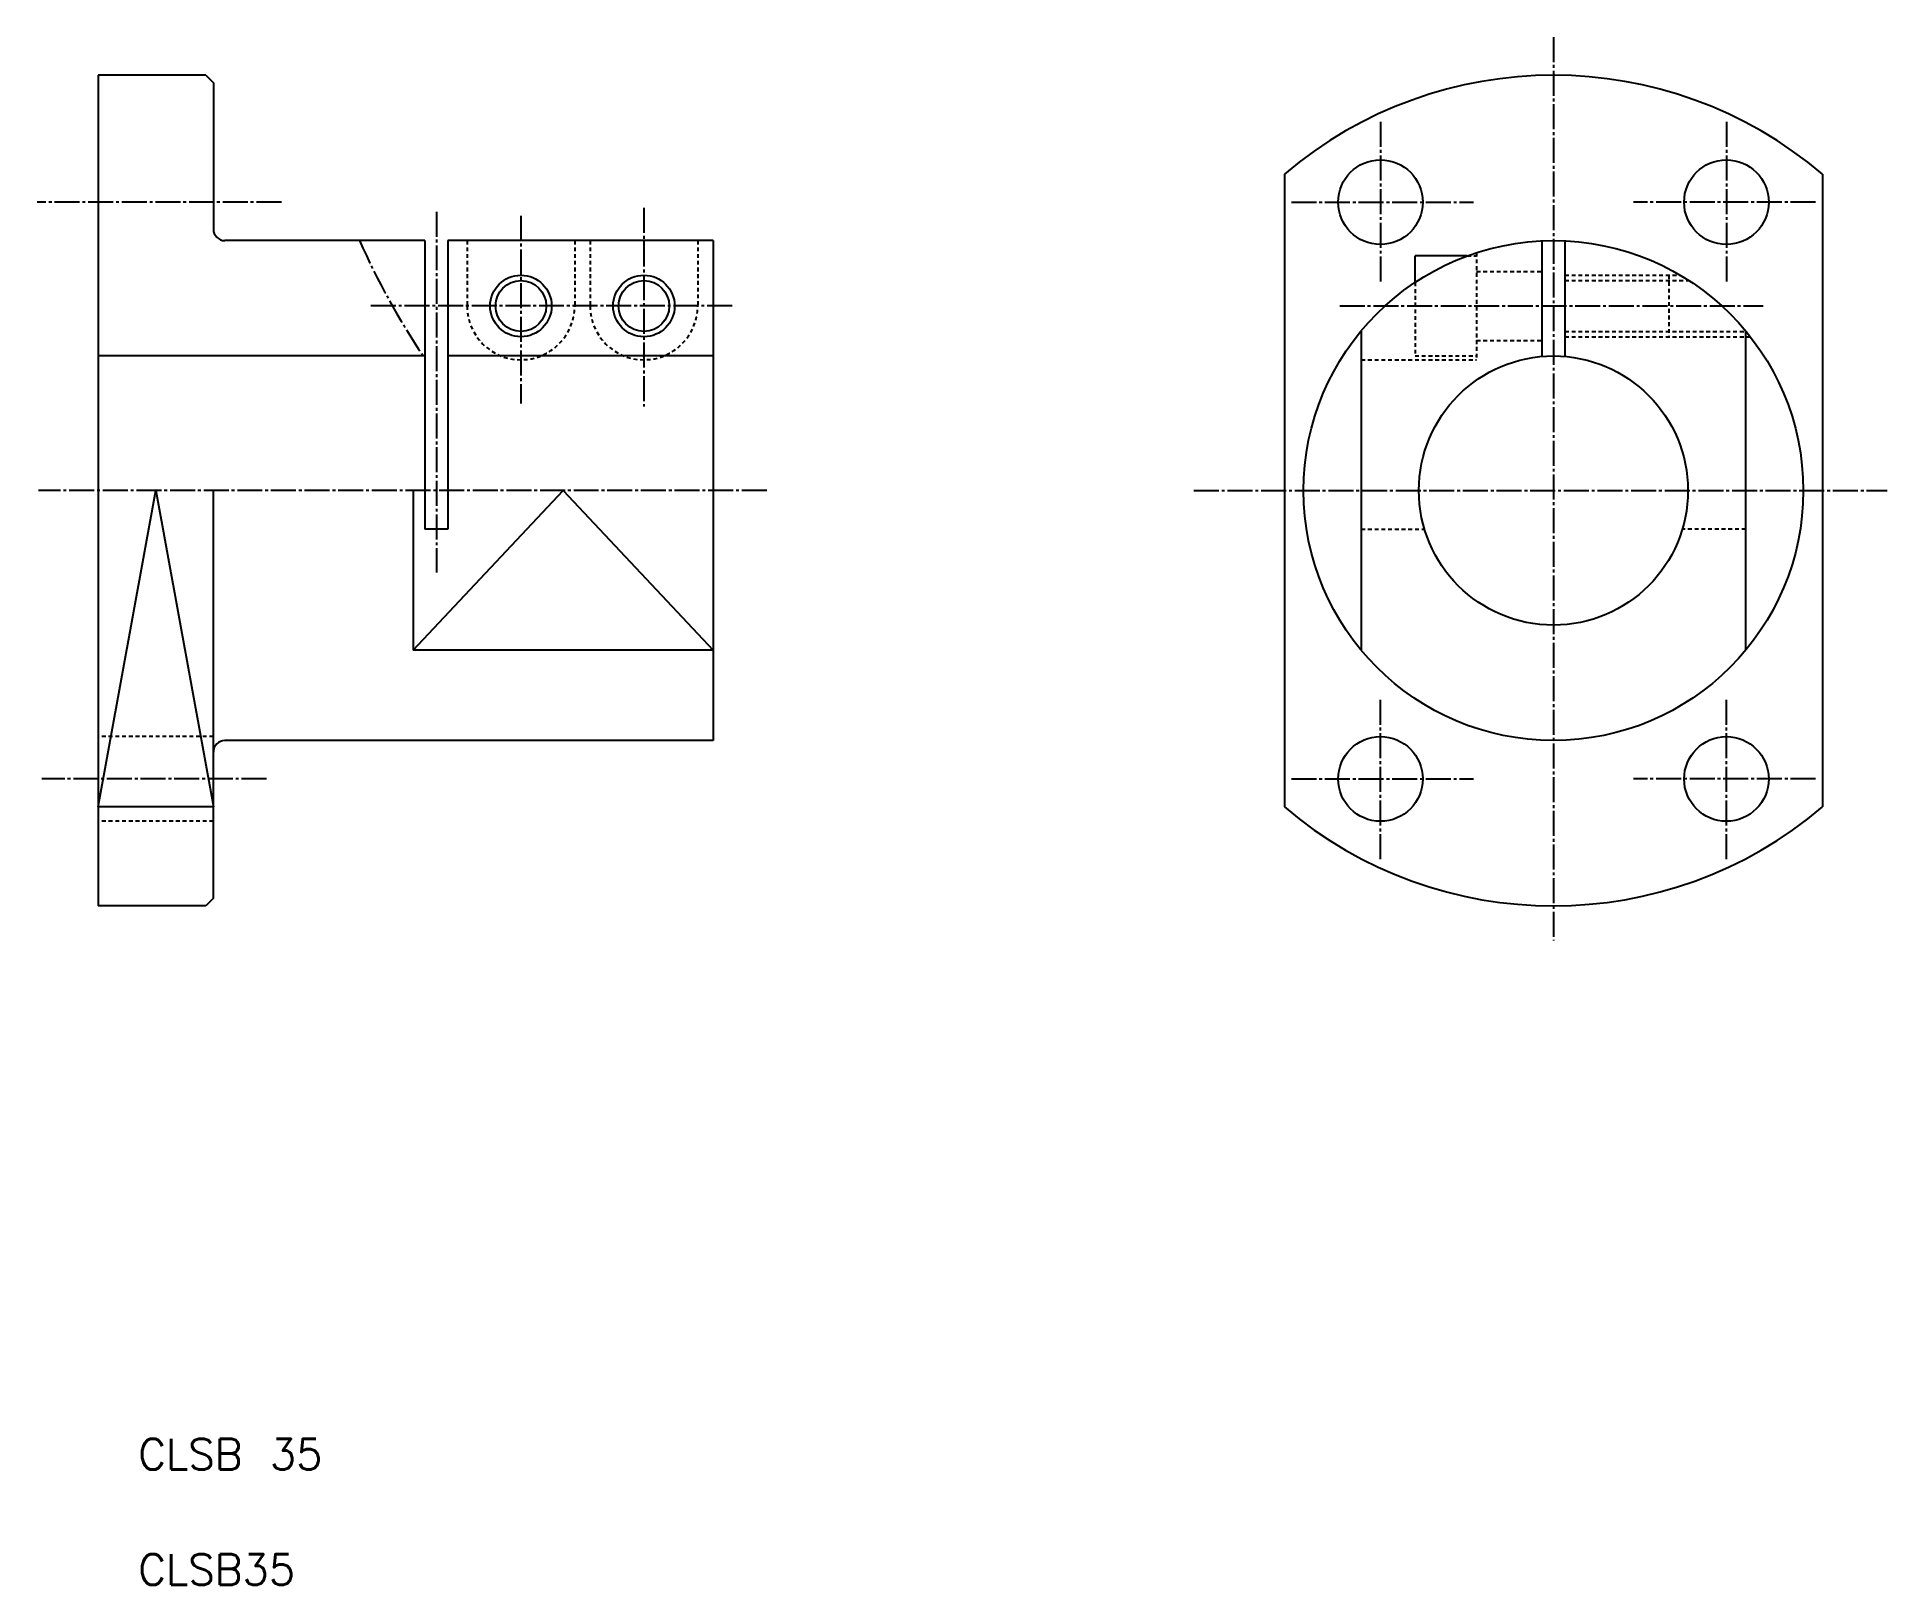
# Model space of a CAD drawing. Extents: x 832 to 1073, y 81 to 282.
import ezdxf

# ---------------------------------------------------------------- set-up
doc = ezdxf.new("R2010")
doc.units = 0
doc.header["$LTSCALE"] = 0.25
doc.linetypes.add('CENTER', pattern=[17.5, 13, -1.5, 1.5, -1.5])
doc.linetypes.add('DASHED', pattern=[3.5, 2, -1.5])
doc.layers.get('0').update_dxf_attribs({"linetype": 'CONTINUOUS'})
doc.layers.add('CENTER', color=1, linetype='CENTER')
doc.styles.get("Standard").update_dxf_attribs({"font": 'txt.shx'})

msp = doc.modelspace()

# ---------------------------------------------------------------- linework, layer by layer
for p, q in [((854.33, 277.06), (840.33, 277.06)), ((840.33, 277.06), (840.33, 169.06)), ((854.33, 277.06), (855.33, 276.06)), ((855.33, 276.06), (855.33, 257.06)), ((994.64, 264.18), (994.64, 181.94)), ((1064.64, 264.18), (1064.64, 181.94)), ((882.83, 255.56), (856.83, 255.56)), ((882.83, 255.56), (882.83, 218.06)), ((885.83, 255.56), (885.83, 218.06)), ((920.33, 255.56), (885.83, 255.56)), ((920.33, 255.56), (920.33, 190.56)), ((1028.14, 255.52), (1028.14, 240.49)), ((1031.14, 255.52), (1031.14, 240.49)), ((1018.42, 253.56), (1011.64, 253.56)), ((1011.64, 250.12), (1011.64, 253.56)), ((1004.64, 243.83), (1004.64, 202.29)), ((1054.64, 243.83), (1054.64, 202.29)), ((882.83, 240.56), (840.33, 240.56)), ((920.33, 240.56), (885.83, 240.56)), ((855.33, 170.06), (855.33, 223.06)), ((881.33, 223.06), (881.33, 202.29)), ((885.83, 218.06), (882.83, 218.06)), ((920.33, 202.29), (881.33, 202.29)), ((920.33, 190.56), (856.83, 190.56)), ((855.33, 181.94), (840.33, 181.94)), ((854.33, 169.06), (840.33, 169.06)), ((855.33, 170.06), (854.33, 169.06))]:
    msp.add_line(p, q)
at = {"color": 3, "linetype": 'DASHED'}
for p, q in [((888.33, 255.56), (888.33, 247.06)), ((902.33, 255.56), (902.33, 247.06)), ((904.33, 255.56), (904.33, 247.06)), ((918.33, 255.56), (918.33, 247.06)), ((1018.42, 253.56), (1019.64, 253.56)), ((1019.64, 253.98), (1019.64, 240.06)), ((1019.64, 251.56), (1028.14, 251.56)), ((1031.14, 251.06), (1046.14, 251.06)), ((1031.14, 250.36), (1047.28, 250.36)), ((1044.64, 251.06), (1044.64, 243.06)), ((1011.64, 250.12), (1011.64, 240.56)), ((1031.14, 243.76), (1054.7, 243.76)), ((1031.14, 243.06), (1055.26, 243.06)), ((1019.64, 242.56), (1028.14, 242.56)), ((1004.64, 240.06), (1019.64, 240.06)), ((1011.64, 240.56), (1019.64, 240.56)), ((1004.64, 218.06), (1012.87, 218.06)), ((1054.64, 218.06), (1046.41, 218.06)), ((855.33, 191.06), (840.33, 191.06)), ((855.33, 180.06), (840.33, 180.06))]:
    msp.add_line(p, q, dxfattribs=at)
at = {"color": 3}
for p, q in [((840.33, 181.94), (847.83, 223.06)), ((847.83, 223.06), (855.33, 181.94)), ((881.33, 202.29), (900.83, 223.06)), ((900.83, 223.06), (920.33, 202.29))]:
    msp.add_line(p, q, dxfattribs=at)
for centre, radius in [((1007.14, 260.56), 5.5), ((1052.14, 260.56), 5.5), ((1029.64, 223.06), 32.5), ((895.33, 247.06), 3.3), ((911.33, 247.06), 3.3), ((1029.64, 223.06), 17.5), ((1007.14, 185.56), 5.5), ((1052.14, 185.56), 5.5)]:
    msp.add_circle(centre, radius)
for centre in [(895.33, 247.06), (911.33, 247.06)]:
    msp.add_circle(centre, 4, dxfattribs=at)
for centre, radius, start, end in [((1029.64, 223.06), 54, 49.5979, 130.4021), ((856.83, 257.06), 1.5, 180, 270), ((856.83, 189.06), 1.5, 90, 180), ((1029.64, 223.06), 54, 229.5979, 310.4021)]:
    msp.add_arc(centre, radius, start, end)
at = {"color": 3, "linetype": 'DASHED'}
for centre in [(895.33, 247.06), (911.33, 247.06)]:
    msp.add_arc(centre, 7, 180, 0, dxfattribs=at)
at = {"layer": 'CENTER', "color": 1, "linetype": 'CENTER'}
for p, q in [((1029.64, 282.03), (1029.64, 164.57)), ((1007.14, 270.99), (1007.14, 250.05)), ((1052.14, 270.99), (1052.14, 250.05)), ((864.17, 260.56), (832.39, 260.56)), ((995.55, 260.56), (1019.23, 260.56)), ((1063.74, 260.56), (1040.06, 260.56)), ((884.33, 259.32), (884.33, 212.39)), ((895.33, 258.79), (895.33, 234.4)), ((911.33, 259.8), (911.33, 234)), ((922.81, 247.06), (875.46, 247.06)), ((1001.85, 247.06), (1056.91, 247.06)), ((927.32, 223.06), (832.56, 223.06)), ((982.87, 223.06), (1073.03, 223.06)), ((1007.14, 175.12), (1007.14, 196.07)), ((1052.14, 175.12), (1052.14, 196.07)), ((862.24, 185.56), (833.03, 185.56)), ((995.55, 185.56), (1019.23, 185.56)), ((1063.74, 185.56), (1040.06, 185.56))]:
    msp.add_line(p, q, dxfattribs=at)
msp.add_arc((965.72, 296.17), 100, 203.9592, 213.7855, dxfattribs=at)

# ---------------------------------------------------------------- texts
for s, p in [('CLSB 35', (845.56, 95.76)), ('CLSB35', (845.56, 80.76))]:
    msp.add_text(s, height=4).set_placement(p)

doc.saveas('drawing.dxf')
